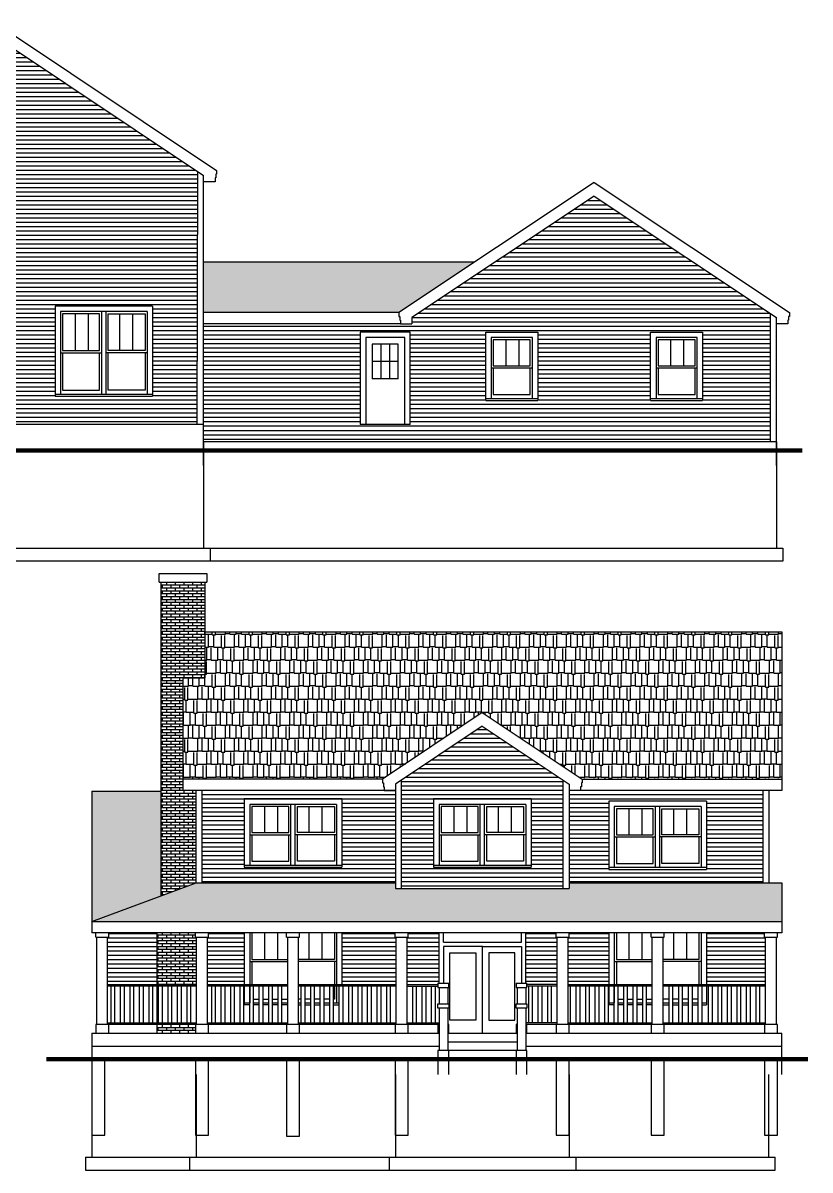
# Model space of a CAD drawing. Header units: inches. Extents: x -98 to 1861, y -110 to 1002.
# Drawn here: x 1135 to 1861, y -110 to 948 of the extents above; entities that cross this region are included whole.
import ezdxf

# ---------------------------------------------------------------- set-up
doc = ezdxf.new("R2010")
doc.units = ezdxf.units.IN
doc.header["$MEASUREMENT"] = 0
for name, color, linetype in [('bricks', 5, 'Continuous'), ('doors', 3, 'Continuous'), ('foundation', 1, 'Continuous'), ('g-delt-medm', 3, 'Continuous'), ('grade', 6, 'Continuous'), ('shingles', 5, 'Continuous'), ('siding', 5, 'Continuous'), ('windows', 2, 'Continuous')]:
    doc.layers.add(name, color=color, linetype=linetype)
pattern_1 = [(0, (0, 0), (0, 4), [])]

# ---------------------------------------------------------------- blocks, each defined once
blk = doc.blocks.new('window-1')
for p, q in [((-5, 0), (-5, 63)), ((-5, 63), (43, 63)), ((38, 58), (0, 58)), ((0, 58), (0, 2)), ((2, 56), (2, 32)), ((36, 56), (2, 56)), ((13.5, 56), (13.5, 32)), ((25.5, 56), (25.5, 32)), ((36, 32), (36, 56)), ((38, 2), (38, 58)), ((43, 63), (43, 0)), ((2, 32), (36, 32)), ((0, 30), (38, 30)), ((2, 30), (2, 5.5)), ((36, 5.5), (36, 30)), ((-5, 2), (43, 2)), ((-5, 0), (43, 0)), ((2, 5.5), (36, 5.5))]:
    blk.add_line(p, q)
blk = doc.blocks.new('window-2')
for p, q in [((85, 63), (-5, 63)), ((-5, 63), (-5, 0)), ((80, 58), (0, 58)), ((0, 58), (0, 2)), ((2, 56), (2, 32)), ((36, 56), (2, 56)), ((13.5, 56), (13.5, 32)), ((25.5, 56), (25.5, 32)), ((36, 32), (36, 56)), ((38, 2), (38, 58)), ((42, 2), (42, 58)), ((44, 32), (44, 56)), ((44, 56), (78, 56)), ((54.5, 56), (54.5, 32)), ((66.5, 56), (66.5, 32)), ((78, 56), (78, 32)), ((80, 58), (80, 2)), ((85, 63), (85, 0)), ((2, 32), (36, 32)), ((78, 32), (44, 32)), ((0, 30), (38, 30)), ((2, 30), (2, 5.5)), ((36, 5.5), (36, 30)), ((80, 30), (42, 30)), ((44, 5.5), (44, 30)), ((78, 30), (78, 5.5)), ((-5, 2), (85, 2)), ((-5, 0), (85, 0)), ((2, 5.5), (36, 5.5)), ((78, 5.5), (44, 5.5))]:
    blk.add_line(p, q)
blk = doc.blocks.new('window-3')
for p, q in [((-5, 83), (-5, 0)), ((85, 83), (-5, 83)), ((80, 78), (0, 78)), ((0, 78), (0, 2)), ((2, 76), (2, 42)), ((36, 76), (2, 76)), ((13.5, 76), (13.5, 42)), ((25.5, 76), (25.5, 42)), ((36, 42), (36, 76)), ((38, 2), (38, 78)), ((42, 2), (42, 78)), ((44, 42), (44, 76)), ((44, 76), (78, 76)), ((54.5, 76), (54.5, 42)), ((66.5, 76), (66.5, 42)), ((78, 76), (78, 42)), ((80, 78), (80, 2)), ((85, 83), (85, 0)), ((0, 40), (38, 40)), ((2, 42), (36, 42)), ((2, 40), (2, 5.5)), ((36, 5.5), (36, 40)), ((80, 40), (42, 40)), ((78, 42), (44, 42)), ((44, 5.5), (44, 40)), ((78, 40), (78, 5.5)), ((-5, 2), (85, 2)), ((-5, 0), (85, 0)), ((2, 5.5), (36, 5.5)), ((78, 5.5), (44, 5.5))]:
    blk.add_line(p, q)

msp = doc.modelspace()

# ---------------------------------------------------------------- hatches: boundary and pattern name
at = {"layer": 'bricks'}
h = msp.add_hatch(dxfattribs=at)
h.set_pattern_fill('AR-BRSTD', color=256)
h.paths.add_polyline_path([(1295.5, 104.6), (1294.5, 104.6), (1294.5, 108.6), (1259, 108.6), (1259, 61), (1295.5, 61)])
h.paths.add_polyline_path([(1283, 343.6), (1303, 343.6), (1303, 432), (1263, 432), (1263, 142.9), (1295, 154.8), (1295, 239.7), (1283, 239.7)])
h = msp.add_hatch(dxfattribs=at)
h.set_pattern_fill('AR-BRSTD', color=256)
h.paths.add_polyline_path([(1294.5, 24), (1259, 24), (1259, 16), (1294.5, 16)])
at = {"layer": 'shingles'}
h = msp.add_hatch(dxfattribs=at)
h.set_pattern_fill('AR-RSHKE', color=256)
h.paths.add_polyline_path([(540, 947.7), (-12, 947.7), (-12, 811.7), (540, 811.7)])
h.paths.add_polyline_path([(636, 800.6), (276, 800.6), (276, 680.6), (636, 680.6)])
h.paths.add_polyline_path([(998.3, 873.3), (890, 873.3), (890, 811.7), (906, 811.7)])
h.paths.add_polyline_path([(1551.7, 727.1), (1302, 727.1), (1302, 680.6), (1482, 680.6)])
h.paths.add_polyline_path([(752, 154.8), (732, 154.8), (528, 154.8), (528, 165.6), (278.3, 165.6), (348, 119.1), (1019, 119.1), (912, 154.8), (784, 154.8), (784, 142.9), (752, 142.9)])
h.paths.add_polyline_path([(940, 311.8), (831.7, 311.8), (924, 250.2), (940, 250.2)])
h = msp.add_hatch(dxfattribs=at)
h.set_pattern_fill('AR-RSHKE', color=256)
h.paths.add_polyline_path([(1835, 386.2), (1303, 386.2), (1303, 343.6), (1283, 343.6), (1283, 250.2), (1467, 250.2), (1558.7, 311.8), (1651, 250.2), (1835, 250.2)])
h = msp.add_hatch(dxfattribs=at)
h.set_pattern_fill('AR-RSHKE', color=256)
h.paths.add_polyline_path([(1263, 239.1), (1199, 239.1), (1199, 119.1), (1263, 142.9)])
h.paths.add_polyline_path([(1835, 154.8), (1639, 154.8), (1639, 149.5), (1479, 149.5), (1479, 154.8), (1295, 154.8), (1199, 119.1), (1835, 119.1)])
at = {"layer": 'siding'}
h = msp.add_hatch(dxfattribs=at)
h.set_pattern_fill('_USER', color=256, scale=4, pattern_type=0)
h.set_pattern_definition(pattern_1)
h.paths.add_polyline_path([(288, 670.1), (276, 670.1), (276, 801.2), (5.5, 801.2), (5.5, 577.5), (288, 577.5)])
h.paths.add_polyline_path([(141, 603.5), (51, 603.5), (51, 686.5), (141, 686.5)], flags=16)
h.paths.add_polyline_path([(56, 605.5), (56, 681.5), (136, 681.5), (136, 605.5)], flags=0)
h.paths.add_polyline_path([(134, 609), (100, 609), (100, 643.5), (134, 643.5)], flags=0)
h.paths.add_polyline_path([(220, 623.5), (220, 686.5), (268, 686.5), (268, 623.5)], flags=16)
h.paths.add_polyline_path([(225, 625.5), (225, 681.5), (263, 681.5), (263, 625.5)], flags=0)
h.paths.add_polyline_path([(227, 629), (227, 653.5), (261, 653.5), (261, 629)], flags=0)
h.paths.add_polyline_path([(134, 645.5), (100, 645.5), (100, 679.5), (134, 679.5)], flags=0)
h.paths.add_polyline_path([(227, 655.5), (227, 679.5), (261, 679.5), (261, 655.5)], flags=0)
h.paths.add_polyline_path([(92, 643.5), (92, 609), (58, 609), (58, 643.5)], flags=0)
h.paths.add_polyline_path([(92, 645.5), (58, 645.5), (58, 679.5), (92, 679.5)], flags=0)
h.paths.add_polyline_path([(148, 730.5), (148, 793.5), (196, 793.5), (196, 730.5)], flags=16)
h.paths.add_polyline_path([(153, 732.5), (153, 788.5), (191, 788.5), (191, 732.5)], flags=0)
h.paths.add_polyline_path([(155, 736), (155, 760.5), (189, 760.5), (189, 736)], flags=0)
h.paths.add_polyline_path([(220, 730.5), (220, 793.5), (268, 793.5), (268, 730.5)], flags=16)
h.paths.add_polyline_path([(225, 732.5), (225, 788.5), (263, 788.5), (263, 732.5)], flags=0)
h.paths.add_polyline_path([(227, 736), (227, 760.5), (261, 760.5), (261, 736)], flags=0)
h.paths.add_polyline_path([(155, 762.5), (155, 786.5), (189, 786.5), (189, 762.5)], flags=0)
h.paths.add_polyline_path([(227, 762.5), (227, 786.5), (261, 786.5), (261, 762.5)], flags=0)
h.paths.add_polyline_path([(565, 646.5), (611, 646.5), (611, 561.5), (618.5, 561.5), (618.5, 670.1), (293.5, 670.1), (293.5, 561.5), (565, 561.5)])
h.paths.add_polyline_path([(1296.5, 810.8), (1110, 935.1), (923.5, 810.8), (923.5, 670.1), (924, 670.1), (924, 666.1), (923, 666.1), (923, 585.5), (924, 585.5), (924, 577.5), (1296, 577.5)])
h.paths.add_polyline_path([(1055, 728.5), (965, 728.5), (965, 791.5), (1055, 791.5)], flags=16)
h.paths.add_polyline_path([(970, 730.5), (970, 786.5), (1050, 786.5), (1050, 730.5)], flags=0)
h.paths.add_polyline_path([(1055, 686.5), (1055, 603.5), (965, 603.5), (965, 686.5)], flags=16)
h.paths.add_polyline_path([(1048, 734), (1014, 734), (1014, 758.5), (1048, 758.5)], flags=0)
h.paths.add_polyline_path([(1050, 681.5), (1050, 605.5), (970, 605.5), (970, 681.5)], flags=0)
h.paths.add_polyline_path([(1048, 679.5), (1048, 645.5), (1014, 645.5), (1014, 679.5)], flags=0)
h.paths.add_polyline_path([(1048, 760.5), (1014, 760.5), (1014, 784.5), (1048, 784.5)], flags=0)
h.paths.add_polyline_path([(1165, 686.5), (1255, 686.5), (1255, 603.5), (1165, 603.5)], flags=16)
h.paths.add_polyline_path([(1048, 643.5), (1048, 609), (1014, 609), (1014, 643.5)], flags=0)
h.paths.add_polyline_path([(1170, 681.5), (1250, 681.5), (1250, 605.5), (1170, 605.5)], flags=0)
h.paths.add_polyline_path([(1172, 679.5), (1206, 679.5), (1206, 645.5), (1172, 645.5)], flags=0)
h.paths.add_polyline_path([(1006, 758.5), (1006, 734), (972, 734), (972, 758.5)], flags=0)
h.paths.add_polyline_path([(1006, 643.5), (1006, 609), (972, 609), (972, 643.5)], flags=0)
h.paths.add_polyline_path([(1006, 679.5), (1006, 645.5), (972, 645.5), (972, 679.5)], flags=0)
h.paths.add_polyline_path([(1006, 760.5), (972, 760.5), (972, 784.5), (1006, 784.5)], flags=0)
h.paths.add_polyline_path([(1206, 643.5), (1206, 609), (1172, 609), (1172, 643.5)], flags=0)
h.paths.add_polyline_path([(1248, 643.5), (1248, 609), (1214, 609), (1214, 643.5)], flags=0)
h.paths.add_polyline_path([(1214, 679.5), (1248, 679.5), (1248, 645.5), (1214, 645.5)], flags=0)
h.paths.add_polyline_path([(1824.5, 679.7), (1662, 788), (1494, 676), (1494, 670.1), (1483.5, 670.1), (1302, 670.1), (1302, 577.5), (1302, 561.5), (1824.5, 561.5)])
h.paths.add_polyline_path([(1446.4, 662.5), (1492.4, 662.5), (1492.4, 577.5), (1446.4, 577.5)], flags=16)
h.paths.add_polyline_path([(1457.4, 651.5), (1481.4, 651.5), (1481.4, 619.5), (1457.4, 619.5)], flags=0)
h.paths.add_polyline_path([(1562, 662.5), (1610, 662.5), (1610, 599.5), (1562, 599.5)], flags=16)
h.paths.add_polyline_path([(1567, 601.5), (1567, 657.5), (1605, 657.5), (1605, 601.5)], flags=0)
h.paths.add_polyline_path([(1603, 629.5), (1603, 605), (1569, 605), (1569, 629.5)], flags=0)
h.paths.add_polyline_path([(1569, 631.5), (1569, 655.5), (1603, 655.5), (1603, 631.5)], flags=0)
h.paths.add_polyline_path([(1714, 662.5), (1762, 662.5), (1762, 599.5), (1714, 599.5)], flags=16)
h.paths.add_polyline_path([(1719, 601.5), (1719, 657.5), (1757, 657.5), (1757, 601.5)], flags=0)
h.paths.add_polyline_path([(1755, 629.5), (1755, 605), (1721, 605), (1721, 629.5)], flags=0)
h.paths.add_polyline_path([(1721, 631.5), (1721, 655.5), (1755, 655.5), (1755, 631.5)], flags=0)
h.paths.add_polyline_path([(918, 705.2), (812.7, 670.1), (918, 670.1)])
h.paths.add_polyline_path([(1479, 239.7), (1468.5, 239.7), (1300.5, 239.7), (1300.5, 154.8), (1479, 154.8)])
h.paths.add_polyline_path([(1429.5, 169), (1339.5, 169), (1339.5, 232), (1429.5, 232)], flags=16)
h.paths.add_polyline_path([(1344.5, 171), (1344.5, 227), (1424.5, 227), (1424.5, 171)], flags=0)
h.paths.add_polyline_path([(1422.5, 174.5), (1388.5, 174.5), (1388.5, 199), (1422.5, 199)], flags=0)
h.paths.add_polyline_path([(1422.5, 201), (1388.5, 201), (1388.5, 225), (1422.5, 225)], flags=0)
h.paths.add_polyline_path([(1380.5, 199), (1380.5, 174.5), (1346.5, 174.5), (1346.5, 199)], flags=0)
h.paths.add_polyline_path([(1380.5, 201), (1346.5, 201), (1346.5, 225), (1380.5, 225)], flags=0)
h.paths.add_polyline_path([(1633.5, 249.3), (1558.7, 299.2), (1484.5, 249.3), (1484.5, 149.5), (1633.5, 149.5)])
h.paths.add_polyline_path([(1514, 169), (1514, 232), (1604, 232), (1604, 169)], flags=16)
h.paths.add_polyline_path([(1519, 171), (1519, 227), (1599, 227), (1599, 171)], flags=0)
h.paths.add_polyline_path([(1521, 174.5), (1521, 199), (1555, 199), (1555, 174.5)], flags=0)
h.paths.add_polyline_path([(1521, 201), (1521, 225), (1555, 225), (1555, 201)], flags=0)
h.paths.add_polyline_path([(1597, 199), (1597, 174.5), (1563, 174.5), (1563, 199)], flags=0)
h.paths.add_polyline_path([(1563, 201), (1563, 225), (1597, 225), (1597, 201)], flags=0)
h.paths.add_polyline_path([(1817.5, 239.7), (1639, 239.7), (1639, 154.8), (1817.5, 154.8)])
h.paths.add_polyline_path([(1675.5, 230), (1765.5, 230), (1765.5, 167), (1675.5, 167)], flags=16)
h.paths.add_polyline_path([(1680.5, 225), (1760.5, 225), (1760.5, 169), (1680.5, 169)], flags=0)
h.paths.add_polyline_path([(1716.5, 197), (1716.5, 172.5), (1682.5, 172.5), (1682.5, 197)], flags=0)
h.paths.add_polyline_path([(1682.5, 199), (1682.5, 223), (1716.5, 223), (1716.5, 199)], flags=0)
h.paths.add_polyline_path([(1758.5, 197), (1758.5, 172.5), (1724.5, 172.5), (1724.5, 197)], flags=0)
h.paths.add_polyline_path([(1724.5, 199), (1724.5, 223), (1758.5, 223), (1758.5, 199)], flags=0)
h.paths.add_polyline_path([(1339.5, 108.6), (1306.5, 108.6), (1306.5, 104.6), (1305.5, 104.6), (1305.5, 61), (1339.5, 61)])
h.paths.add_polyline_path([(1479.5, 104.6), (1478.5, 104.6), (1478.5, 108.6), (1429.5, 108.6), (1429.5, 61), (1479.5, 61)])
h.paths.add_polyline_path([(1675.5, 108.6), (1639, 108.6), (1639, 104.6), (1638, 104.6), (1638, 61), (1675.5, 61)])
h.paths.add_polyline_path([(1628, 104.6), (1627, 104.6), (1627, 108.6), (1599, 108.6), (1599, 62), (1600, 62), (1600, 61), (1628, 61)])
h.paths.add_polyline_path([(1519, 108.6), (1490.5, 108.6), (1490.5, 104.6), (1489.5, 104.6), (1489.5, 61), (1518, 61), (1518, 62), (1519, 62)])
h.paths.add_polyline_path([(1820, 104.6), (1819, 104.6), (1819, 108.6), (1765.5, 108.6), (1765.5, 61), (1820, 61)])
h.paths.add_polyline_path([(784, 331), (784, 154.8), (804, 154.8), (906.5, 154.8), (906.5, 249.3)])
h.paths.add_polyline_path([(840, 232), (888, 232), (888, 169), (840, 169)], flags=16)
h.paths.add_polyline_path([(845, 227), (883, 227), (883, 171), (845, 171)], flags=0)
h.paths.add_polyline_path([(847, 225), (881, 225), (881, 201), (847, 201)], flags=0)
h.paths.add_polyline_path([(881, 199), (881, 174.5), (847, 174.5), (847, 199)], flags=0)
h.paths.add_polyline_path([(752, 352.3), (720, 373.6), (533.5, 249.3), (533.5, 154.8), (752, 154.8)])
h.paths.add_polyline_path([(669, 232), (669, 169), (579, 169), (579, 232)], flags=16)
h.paths.add_polyline_path([(664, 227), (664, 171), (584, 171), (584, 227)], flags=0)
h.paths.add_polyline_path([(662, 225), (662, 201), (628, 201), (628, 225)], flags=0)
h.paths.add_polyline_path([(662, 199), (662, 174.5), (628, 174.5), (628, 199)], flags=0)
h.paths.add_polyline_path([(620, 199), (620, 174.5), (586, 174.5), (586, 199)], flags=0)
h.paths.add_polyline_path([(620, 225), (620, 201), (586, 201), (586, 225)], flags=0)
h.paths.add_polyline_path([(922.5, 239.7), (912, 239.7), (912, 154.8), (922.5, 151.3)])
h.paths.add_polyline_path([(168, 226.5), (5.5, 118.2), (5.5, 0), (39, 0), (39, 101), (145, 101), (145, 0), (191, 0), (191, 101), (297, 101), (297, 0), (330.5, 0), (330.5, 118.2)])
h.paths.add_polyline_path([(427, 104.6), (426, 104.6), (426, 108.6), (346.5, 108.6), (336, 108.6), (336, 61), (427, 61)])
h.paths.add_polyline_path([(455.5, 101), (501.5, 101), (501.5, 62), (506.5, 62), (506.5, 61), (523, 61), (523, 104.6), (522, 104.6), (522, 108.6), (438, 108.6), (438, 104.6), (437, 104.6), (437, 61), (450.5, 61), (450.5, 62), (455.5, 62)])
h.paths.add_polyline_path([(579, 108.6), (534, 108.6), (534, 104.6), (533, 104.6), (533, 61), (579, 61)])
h.paths.add_polyline_path([(715, 104.6), (714, 104.6), (714, 108.6), (669, 108.6), (669, 61), (715, 61)])
h.paths.add_polyline_path([(840, 108.6), (822, 108.6), (822, 104.6), (821, 104.6), (821, 61), (840, 61)])
h.paths.add_polyline_path([(907, 104.6), (906, 104.6), (906, 108.6), (888, 108.6), (888, 61), (907, 61)])
h.paths.add_polyline_path([(922.5, 108.6), (918, 108.6), (918, 104.6), (917, 104.6), (917, 61), (922.5, 61)])
h = msp.add_hatch(dxfattribs=at)
h.set_pattern_fill('_USER', color=256, scale=4, pattern_type=0)
h.set_pattern_definition(pattern_1)
h.paths.add_polyline_path([(1259, 108.6), (1214.5, 108.6), (1214.5, 104.6), (1213.5, 104.6), (1213.5, 61), (1259, 61)])

# ---------------------------------------------------------------- linework, layer by layer
at = {"layer": 'doors'}
for p, q in [((1492.4, 662.5), (1446.4, 662.5)), ((1446.4, 662.5), (1446.4, 577.5)), ((1487.4, 657.5), (1451.4, 657.5)), ((1451.4, 657.5), (1451.4, 577.5)), ((1487.4, 577.5), (1487.4, 657.5)), ((1492.4, 577.5), (1492.4, 662.5)), ((1481.4, 651.5), (1457.4, 651.5)), ((1457.4, 651.5), (1457.4, 619.5)), ((1465.4, 651.5), (1465.4, 619.5)), ((1473.4, 651.5), (1473.4, 619.5)), ((1481.4, 619.5), (1481.4, 651.5)), ((1481.4, 635.5), (1457.4, 635.5)), ((1481.4, 619.5), (1457.4, 619.5)), ((1492.4, 577.5), (1446.4, 577.5)), ((1519, 62), (1519, 108.6)), ((1523, 100), (1523, 108.6)), ((1595, 100), (1595, 108.6)), ((1599, 62), (1599, 108.6)), ((1523, 100), (1595, 100)), ((1559, 96), (1523, 96)), ((1523, 96), (1523, 62)), ((1559, 16), (1559, 96)), ((1559, 96), (1595, 96)), ((1595, 96), (1595, 62)), ((1529, 28), (1529, 90)), ((1529, 90), (1553, 90)), ((1553, 90), (1553, 28)), ((1565, 90), (1565, 28)), ((1589, 90), (1565, 90)), ((1589, 28), (1589, 90)), ((1553, 28), (1529, 28)), ((1565, 28), (1589, 28))]:
    msp.add_line(p, q, dxfattribs=at)
at = {"layer": 'foundation'}
for p, q in [((1302, 561.5), (1302, 463.2)), ((1830, 561.5), (1830, 463.2)), ((896, 463.2), (1836, 463.2)), ((1308, 463.2), (1308, 451.2)), ((1836, 463.2), (1836, 451.2)), ((1836, 451.2), (896, 451.2)), ((1199, 16), (1199, -98.3)), ((1199, -8), (1199, -78)), ((1211, -78), (1211, -8)), ((1294.5, -8), (1294.5, -78)), ((1306.5, -78), (1306.5, -8)), ((1378.5, -9), (1378.5, -79)), ((1390.5, -79), (1390.5, -9)), ((1478.5, -8), (1478.5, -78)), ((1490.5, -78), (1490.5, -8)), ((1627, -8), (1627, -78)), ((1639, -78), (1639, -8)), ((1714.5, -8), (1714.5, -78)), ((1726.5, -78), (1726.5, -8)), ((1819, -8), (1819, -78)), ((1831, -78), (1831, -8)), ((1295, -22), (1295, -98.3)), ((1479, -22), (1479, -98.3)), ((1639, -22), (1639, -98.3)), ((1823, -98.3), (1823, -22)), ((1199, -78), (1211, -78)), ((1294.5, -78), (1306.5, -78)), ((1378.5, -79), (1390.5, -79)), ((1478.5, -78), (1490.5, -78)), ((1627, -78), (1639, -78)), ((1714.5, -78), (1726.5, -78)), ((1819, -78), (1831, -78)), ((1193, -98.3), (1829, -98.3)), ((1193, -98.3), (1193, -110.3)), ((1289, -98.3), (1289, -110.3)), ((1473, -98.3), (1473, -110.3)), ((1645, -98.3), (1645, -110.3)), ((1829, -110.3), (1829, -98.3)), ((1193, -110.3), (1829, -110.3))]:
    msp.add_line(p, q, dxfattribs=at)
at = {"layer": 'g-delt-medm'}
for p, q in [((1110, 947.7), (1314, 811.7)), ((1110, 935.1), (1302, 807.1)), ((1296, 577.5), (1296.5, 810.8)), ((1302, 577.5), (1302, 807.1)), ((1313.2, 804.8), (1312.5, 804.8)), ((1312.5, 804.8), (1312.5, 801.2)), ((1314, 808.2), (1313.2, 808.2)), ((1313.2, 808.2), (1313.2, 804.8)), ((1314, 811.7), (1314, 808.2)), ((1312.5, 801.2), (1302, 801.2)), ((1662, 800.6), (1482, 680.6)), ((1662, 800.6), (1842, 680.6)), ((1662, 788), (1494, 676)), ((1662, 788), (1830, 676)), ((1551.7, 727.1), (1302, 727.1)), ((1482, 680.6), (1302, 680.6)), ((1482, 680.6), (1482, 677.1)), ((1482, 677.1), (1482.8, 677.1)), ((1482.8, 677.1), (1482.8, 673.6)), ((1824.5, 561.5), (1824.5, 679.7)), ((1842, 677.1), (1841.2, 677.1)), ((1841.2, 677.1), (1841.2, 673.6)), ((1842, 680.6), (1842, 677.1)), ((1483.5, 670.1), (1302, 670.1)), ((1482.8, 673.6), (1483.5, 673.6)), ((1483.5, 673.6), (1483.5, 670.1)), ((1483.5, 670.1), (1494, 670.1)), ((1494, 676), (1494, 670.1)), ((1830, 539.5), (1830, 676)), ((1840.5, 670.1), (1830, 670.1)), ((1841.2, 673.6), (1840.5, 673.6)), ((1840.5, 673.6), (1840.5, 670.1)), ((1302, 577.5), (918, 577.5)), ((1212, 577.5), (1200, 577.5)), ((1302, 539.5), (1302, 577.5)), ((1830, 561.5), (1302, 561.5)), ((1261, 432), (1261, 440)), ((1261, 440), (1305, 440)), ((1305, 440), (1305, 432)), ((1261, 432), (1305, 432)), ((1263, 142.9), (1263, 432)), ((1303, 432), (1303, 343.6)), ((1303, 386.2), (1835, 386.2)), ((1835, 386.2), (1835, 239.7)), ((1283, 239.7), (1283, 343.6)), ((1283, 343.6), (1303, 343.6)), ((1558.7, 311.8), (1467, 250.2)), ((1558.7, 311.8), (1651, 250.2)), ((1558.7, 299.2), (1479, 245.6)), ((1558.7, 299.2), (1639, 245.6)), ((1467, 250.2), (1283, 250.2)), ((1467, 250.2), (1467, 246.8)), ((1467, 246.8), (1467.8, 246.8)), ((1467.8, 246.8), (1467.8, 243.2)), ((1479, 245.6), (1479, 149.5)), ((1484.5, 149.5), (1484.5, 249.3)), ((1633.5, 149.5), (1633.5, 249.3)), ((1639, 245.6), (1639, 149.5)), ((1651, 246.8), (1650.2, 246.8)), ((1650.2, 246.8), (1650.2, 243.2)), ((1651, 250.2), (1651, 246.8)), ((1651, 250.2), (1835, 250.2)), ((1199, 239.1), (1199, 108.6)), ((1199, 239.1), (1263, 239.1)), ((1479, 239.7), (1283, 239.7)), ((1295, 154.8), (1295, 239.7)), ((1300.5, 154.8), (1300.5, 239.7)), ((1467.8, 243.2), (1468.5, 243.2)), ((1468.5, 243.2), (1468.5, 239.7)), ((1468.5, 239.7), (1479, 239.7)), ((1835, 239.7), (1639, 239.7)), ((1650.2, 243.2), (1649.5, 243.2)), ((1649.5, 243.2), (1649.5, 239.7)), ((1817.5, 239.7), (1817.5, 154.8)), ((1823, 239.7), (1823, 154.8)), ((1199, 119.1), (1295, 154.8)), ((1295, 154.8), (1479, 154.8)), ((1479, 149.5), (1639, 149.5)), ((1639, 154.8), (1835, 154.8)), ((1835, 154.8), (1835, 108.6)), ((1199, 119.1), (1835, 119.1)), ((1835, 108.6), (1199, 108.6)), ((1202.5, 104.6), (1202.5, 108.6)), ((1214.5, 104.6), (1214.5, 108.6)), ((1259, 108.6), (1259, 61)), ((1294.5, 104.6), (1294.5, 108.6)), ((1306.5, 104.6), (1306.5, 108.6)), ((1378.5, 104.6), (1378.5, 108.6)), ((1390.5, 104.6), (1390.5, 108.6)), ((1478.5, 104.6), (1478.5, 108.6)), ((1490.5, 104.6), (1490.5, 108.6)), ((1627, 104.6), (1627, 108.6)), ((1639, 104.6), (1639, 108.6)), ((1714.5, 104.6), (1714.5, 108.6)), ((1726.5, 104.6), (1726.5, 108.6)), ((1819, 104.6), (1819, 108.6)), ((1831, 104.6), (1831, 108.6)), ((1202.5, 104.6), (1214.5, 104.6)), ((1203.5, 24), (1203.5, 104.6)), ((1213.5, 24), (1213.5, 104.6)), ((1294.5, 104.6), (1306.5, 104.6)), ((1295.5, 24), (1295.5, 104.6)), ((1305.5, 24), (1305.5, 104.6)), ((1378.5, 104.6), (1390.5, 104.6)), ((1379.5, 24), (1379.5, 104.6)), ((1389.5, 24), (1389.5, 104.6)), ((1478.5, 104.6), (1490.5, 104.6)), ((1479.5, 24), (1479.5, 104.6)), ((1489.5, 24), (1489.5, 104.6)), ((1627, 104.6), (1639, 104.6)), ((1628, 24), (1628, 104.6)), ((1638, 24), (1638, 104.6)), ((1714.5, 104.6), (1726.5, 104.6)), ((1715.5, 24), (1715.5, 104.6)), ((1725.5, 24), (1725.5, 104.6)), ((1819, 104.6), (1831, 104.6)), ((1820, 24), (1820, 104.6)), ((1830, 24), (1830, 104.6)), ((1213.5, 61), (1295.5, 61)), ((1295.5, 59.5), (1213.5, 59.5)), ((1216.8, 25.5), (1216.8, 59.5)), ((1220.2, 25.5), (1220.2, 59.5)), ((1225.5, 25.5), (1225.5, 59.5)), ((1225.5, 25.5), (1225.5, 59.5)), ((1229, 25.5), (1229, 59.5)), ((1229, 25.5), (1229, 59.5)), ((1234.2, 25.5), (1234.2, 59.5)), ((1237.8, 25.5), (1237.8, 59.5)), ((1243, 25.5), (1243, 59.5)), ((1246.5, 25.5), (1246.5, 59.5)), ((1251.8, 25.5), (1251.8, 59.5)), ((1255.2, 25.5), (1255.2, 59.5)), ((1259, 59.5), (1259, 25.5)), ((1260.5, 25.5), (1260.5, 59.5)), ((1264, 25.5), (1264, 59.5)), ((1269.2, 25.5), (1269.2, 59.5)), ((1272.8, 25.5), (1272.8, 59.5)), ((1278, 25.5), (1278, 59.5)), ((1281.5, 25.5), (1281.5, 59.5)), ((1286.8, 25.5), (1286.8, 59.5)), ((1290.2, 25.5), (1290.2, 59.5)), ((1295.5, 25.5), (1295.5, 59.5)), ((1305.5, 61), (1379.5, 61)), ((1379.5, 59.5), (1305.5, 59.5)), ((1309.5, 25.5), (1309.5, 59.5)), ((1313, 25.5), (1313, 59.5)), ((1318.2, 25.5), (1318.2, 59.5)), ((1321.8, 25.5), (1321.8, 59.5)), ((1327, 25.5), (1327, 59.5)), ((1330.5, 25.5), (1330.5, 59.5)), ((1335.8, 25.5), (1335.8, 59.5)), ((1339.2, 25.5), (1339.2, 59.5)), ((1344.5, 25.5), (1344.5, 59.5)), ((1348, 25.5), (1348, 59.5)), ((1353.2, 25.5), (1353.2, 59.5)), ((1356.8, 25.5), (1356.8, 59.5)), ((1362, 25.5), (1362, 59.5)), ((1365.5, 25.5), (1365.5, 59.5)), ((1370.8, 25.5), (1370.8, 59.5)), ((1374.2, 25.5), (1374.2, 59.5)), ((1379.5, 25.5), (1379.5, 59.5)), ((1389.5, 61), (1479.5, 61)), ((1479.5, 59.5), (1389.5, 59.5)), ((1392, 25.5), (1392, 59.5)), ((1395.5, 25.5), (1395.5, 59.5)), ((1400.8, 25.5), (1400.8, 59.5)), ((1400.8, 25.5), (1400.8, 59.5)), ((1404.2, 25.5), (1404.2, 59.5)), ((1404.2, 25.5), (1404.2, 59.5)), ((1409.5, 25.5), (1409.5, 59.5)), ((1409.5, 25.5), (1409.5, 59.5)), ((1413, 25.5), (1413, 59.5)), ((1413, 25.5), (1413, 59.5)), ((1418.2, 25.5), (1418.2, 59.5)), ((1421.8, 25.5), (1421.8, 59.5)), ((1427, 25.5), (1427, 59.5)), ((1430.5, 25.5), (1430.5, 59.5)), ((1435.8, 25.5), (1435.8, 59.5)), ((1439.2, 25.5), (1439.2, 59.5)), ((1444.5, 25.5), (1444.5, 59.5)), ((1448, 25.5), (1448, 59.5)), ((1453.2, 25.5), (1453.2, 59.5)), ((1456.8, 25.5), (1456.8, 59.5)), ((1462, 25.5), (1462, 59.5)), ((1465.5, 25.5), (1465.5, 59.5)), ((1470.8, 25.5), (1470.8, 59.5)), ((1474.2, 25.5), (1474.2, 59.5)), ((1479.5, 25.5), (1479.5, 59.5)), ((1489.5, 61), (1518, 61)), ((1489.5, 25.5), (1489.5, 59.5)), ((1489.5, 59.5), (1518, 59.5)), ((1494.8, 25.5), (1494.8, 59.5)), ((1498.2, 25.5), (1498.2, 59.5)), ((1503.5, 25.5), (1503.5, 59.5)), ((1507, 25.5), (1507, 59.5)), ((1512.2, 25.5), (1512.2, 59.5)), ((1515.8, 25.5), (1515.8, 59.5)), ((1518, 62), (1528, 62)), ((1518, 62), (1518, 58)), ((1518, 58), (1528, 58)), ((1519, 58), (1519, 43)), ((1527, 58), (1527, 43)), ((1528, 58), (1528, 62)), ((1590, 62), (1600, 62)), ((1590, 62), (1590, 58)), ((1590, 58), (1600, 58)), ((1591, 58), (1591, 43)), ((1599, 58), (1599, 43)), ((1600, 58), (1600, 62)), ((1628, 61), (1600, 61)), ((1628, 59.5), (1600, 59.5)), ((1601.8, 25.5), (1601.8, 59.5)), ((1605.2, 25.5), (1605.2, 59.5)), ((1610.5, 25.5), (1610.5, 59.5)), ((1610.5, 25.5), (1610.5, 59.5)), ((1614, 25.5), (1614, 59.5)), ((1619.2, 25.5), (1619.2, 59.5)), ((1619.2, 25.5), (1619.2, 59.5)), ((1622.8, 25.5), (1622.8, 59.5)), ((1628, 25.5), (1628, 59.5)), ((1638, 61), (1715.5, 61)), ((1715.5, 59.5), (1638, 59.5)), ((1640.2, 25.5), (1640.2, 59.5)), ((1645.5, 25.5), (1645.5, 59.5)), ((1645.5, 25.5), (1645.5, 59.5)), ((1649, 25.5), (1649, 59.5)), ((1649, 25.5), (1649, 59.5)), ((1654.2, 25.5), (1654.2, 59.5)), ((1657.8, 25.5), (1657.8, 59.5)), ((1663, 25.5), (1663, 59.5)), ((1666.5, 25.5), (1666.5, 59.5)), ((1671.8, 25.5), (1671.8, 59.5)), ((1675.2, 25.5), (1675.2, 59.5)), ((1680.5, 25.5), (1680.5, 59.5)), ((1684, 25.5), (1684, 59.5)), ((1689.2, 25.5), (1689.2, 59.5)), ((1692.8, 25.5), (1692.8, 59.5)), ((1698, 25.5), (1698, 59.5)), ((1701.5, 25.5), (1701.5, 59.5)), ((1706.8, 25.5), (1706.8, 59.5)), ((1710.2, 25.5), (1710.2, 59.5)), ((1715.5, 25.5), (1715.5, 59.5)), ((1725.5, 61), (1820, 61)), ((1820, 59.5), (1725.5, 59.5)), ((1731, 25.5), (1731, 59.5)), ((1731, 25.5), (1731, 59.5)), ((1734.5, 25.5), (1734.5, 59.5)), ((1734.5, 25.5), (1734.5, 59.5)), ((1740, 25.5), (1740, 59.5)), ((1740, 25.5), (1740, 59.5)), ((1743.5, 25.5), (1743.5, 59.5)), ((1743.5, 25.5), (1743.5, 59.5)), ((1749, 25.5), (1749, 59.5)), ((1749, 25.5), (1749, 59.5)), ((1752.5, 25.5), (1752.5, 59.5)), ((1752.5, 25.5), (1752.5, 59.5)), ((1758, 25.5), (1758, 59.5)), ((1761.5, 25.5), (1761.5, 59.5)), ((1767.5, 25.5), (1767.5, 59.5)), ((1771, 25.5), (1771, 59.5)), ((1776.2, 25.5), (1776.2, 59.5)), ((1779.8, 25.5), (1779.8, 59.5)), ((1785, 25.5), (1785, 59.5)), ((1788.5, 25.5), (1788.5, 59.5)), ((1793.8, 25.5), (1793.8, 59.5)), ((1797.2, 25.5), (1797.2, 59.5)), ((1802.5, 25.5), (1802.5, 59.5)), ((1806, 25.5), (1806, 59.5)), ((1811.2, 25.5), (1811.2, 59.5)), ((1814.8, 25.5), (1814.8, 59.5)), ((1820, 25.5), (1820, 59.5)), ((1518, 43), (1528, 43)), ((1518, 39), (1518, 43)), ((1528, 43), (1528, 39)), ((1590, 43), (1600, 43)), ((1590, 39), (1590, 43)), ((1600, 43), (1600, 39)), ((1528, 39), (1518, 39)), ((1519, 39), (1519, 0)), ((1527, 39), (1527, 0)), ((1600, 39), (1590, 39)), ((1591, 39), (1591, 0)), ((1599, 39), (1599, 0)), ((1518.5, 24), (1202.5, 24)), ((1202.5, 24), (1202.5, 16)), ((1213.5, 25.5), (1295.5, 25.5)), ((1214.5, 16), (1214.5, 24)), ((1259, 24), (1259, 16)), ((1306.5, 24), (1294.5, 24)), ((1294.5, 24), (1294.5, 16)), ((1305.5, 25.5), (1379.5, 25.5)), ((1306.5, 16), (1306.5, 24)), ((1390.5, 24), (1378.5, 24)), ((1378.5, 24), (1378.5, 16)), ((1389.5, 25.5), (1479.5, 25.5)), ((1390.5, 16), (1390.5, 24)), ((1490.5, 24), (1478.5, 24)), ((1478.5, 24), (1478.5, 16)), ((1489.5, 25.5), (1519, 25.5)), ((1490.5, 16), (1490.5, 24)), ((1519, 24), (1518, 24)), ((1518, 24), (1518, 16)), ((1528, 24), (1527, 24)), ((1528, 16), (1528, 24)), ((1591, 24), (1590, 24)), ((1590, 24), (1590, 16)), ((1628, 25.5), (1599, 25.5)), ((1600, 24), (1599, 24)), ((1831, 24), (1600, 24)), ((1600, 16), (1600, 24)), ((1639, 24), (1627, 24)), ((1627, 24), (1627, 16)), ((1638, 25.5), (1715.5, 25.5)), ((1639, 16), (1639, 24)), ((1726.5, 24), (1714.5, 24)), ((1714.5, 24), (1714.5, 16)), ((1725.5, 25.5), (1820, 25.5)), ((1726.5, 16), (1726.5, 24)), ((1819, 24), (1819, 16)), ((1831, 16), (1831, 24)), ((1199, 16), (1519, 16)), ((1199, 16), (1199, -22)), ((1527, 16), (1591, 16)), ((1599, 16), (1835, 16)), ((1835, -22), (1835, 16)), ((1199, 4), (1519, 4)), ((1527, 8), (1591, 8)), ((1599, 4), (1835, 4)), ((1590, 0), (1518, 0)), ((1518, 0), (1518, -22)), ((1518, -8), (1528, -8)), ((1528, -22), (1528, 0)), ((1528, -8), (1600, -8)), ((1600, 0), (1590, 0)), ((1590, 0), (1590, -22)), ((1600, -22), (1600, 0))]:
    msp.add_line(p, q, dxfattribs=at)
at = {"layer": 'grade', "const_width": 4}
for points in [[(792, 553.5), (1854, 553.5)], [(1859, -8), (1175, -8), (1156.9, -8)]]:
    msp.add_lwpolyline(points, dxfattribs=at)
at = {"layer": 'windows'}
for p, q in [((1339.5, 108.6), (1339.5, 61)), ((1339.5, 108.6), (1339.5, 61)), ((1344.5, 108.6), (1344.5, 61)), ((1346.5, 108.6), (1346.5, 84)), ((1358, 108.6), (1358, 84)), ((1370, 108.6), (1370, 84)), ((1399, 108.6), (1399, 84)), ((1411, 108.6), (1411, 84)), ((1422.5, 108.6), (1422.5, 84)), ((1424.5, 108.6), (1424.5, 61)), ((1429.5, 108.6), (1429.5, 61)), ((1675.5, 108.6), (1675.5, 61)), ((1675.5, 108.6), (1675.5, 61)), ((1675.5, 108.6), (1675.5, 61)), ((1680.5, 108.6), (1680.5, 61)), ((1682.5, 108.6), (1682.5, 84)), ((1694, 108.6), (1694, 84)), ((1706, 108.6), (1706, 84)), ((1735, 108.6), (1735, 84)), ((1747, 108.6), (1747, 84)), ((1758.5, 108.6), (1758.5, 84)), ((1760.5, 108.6), (1760.5, 61)), ((1765.5, 108.6), (1765.5, 61)), ((1344.5, 82), (1379.5, 82)), ((1346.5, 84), (1379.5, 84)), ((1346.5, 82), (1346.5, 61)), ((1422.5, 84), (1389.5, 84)), ((1424.5, 82), (1389.5, 82)), ((1422.5, 82), (1422.5, 61)), ((1680.5, 82), (1715.5, 82)), ((1682.5, 84), (1715.5, 84)), ((1682.5, 82), (1682.5, 61)), ((1758.5, 84), (1725.5, 84)), ((1760.5, 82), (1725.5, 82)), ((1758.5, 82), (1758.5, 61)), ((1339.5, 59.5), (1339.5, 42)), ((1339.5, 59.5), (1339.5, 42)), ((1344.5, 59.5), (1344.5, 44)), ((1422.5, 59.5), (1422.5, 47.5)), ((1424.5, 59.5), (1424.5, 44)), ((1675.5, 59.5), (1675.5, 42)), ((1675.5, 59.5), (1675.5, 42)), ((1675.5, 59.5), (1675.5, 42)), ((1680.5, 59.5), (1680.5, 44)), ((1765.5, 59.5), (1765.5, 42)), ((1339.5, 44), (1344.5, 44)), ((1348, 47.5), (1353.2, 47.5)), ((1348, 44), (1353.2, 44)), ((1356.8, 47.5), (1362, 47.5)), ((1356.8, 44), (1362, 44)), ((1365.5, 47.5), (1370.8, 47.5)), ((1365.5, 44), (1370.8, 44)), ((1374.2, 47.5), (1379.5, 47.5)), ((1374.2, 44), (1379.5, 44)), ((1392, 47.5), (1389.5, 47.5)), ((1389.5, 44), (1392, 44)), ((1400.8, 47.5), (1395.5, 47.5)), ((1395.5, 44), (1400.8, 44)), ((1409.5, 47.5), (1404.2, 47.5)), ((1404.2, 44), (1409.5, 44)), ((1418.2, 47.5), (1413, 47.5)), ((1413, 44), (1418.2, 44)), ((1422.5, 47.5), (1421.8, 47.5)), ((1421.8, 44), (1427, 44)), ((1675.5, 44), (1680.5, 44)), ((1684, 47.5), (1689.2, 47.5)), ((1684, 44), (1689.2, 44)), ((1692.8, 47.5), (1698, 47.5)), ((1692.8, 44), (1698, 44)), ((1701.5, 47.5), (1706.8, 47.5)), ((1701.5, 44), (1706.8, 44)), ((1710.2, 47.5), (1715.5, 47.5)), ((1710.2, 44), (1715.5, 44)), ((1731, 47.5), (1725.5, 47.5)), ((1725.5, 44), (1731, 44)), ((1740, 47.5), (1734.5, 47.5)), ((1734.5, 44), (1740, 44)), ((1749, 47.5), (1743.5, 47.5)), ((1743.5, 44), (1749, 44)), ((1758, 47.5), (1752.5, 47.5)), ((1752.5, 44), (1758, 44)), ((1761.5, 44), (1765.5, 44)), ((1344.5, 42), (1339.5, 42)), ((1353.2, 42), (1348, 42)), ((1362, 42), (1356.8, 42)), ((1370.8, 42), (1365.5, 42)), ((1379.5, 42), (1374.2, 42)), ((1389.5, 42), (1392, 42)), ((1395.5, 42), (1400.8, 42)), ((1404.2, 42), (1409.5, 42)), ((1413, 42), (1418.2, 42)), ((1421.8, 42), (1427, 42)), ((1680.5, 42), (1675.5, 42)), ((1689.2, 42), (1684, 42)), ((1698, 42), (1692.8, 42)), ((1706.8, 42), (1701.5, 42)), ((1715.5, 42), (1710.2, 42)), ((1725.5, 42), (1731, 42)), ((1734.5, 42), (1740, 42)), ((1743.5, 42), (1749, 42)), ((1752.5, 42), (1758, 42)), ((1761.5, 42), (1765.5, 42))]:
    msp.add_line(p, q, dxfattribs=at)

# ---------------------------------------------------------------- block references
for name, p in [('window-3', (1170, 603.5)), ('window-1', (1567, 599.5)), ('window-1', (1719, 599.5)), ('window-2', (1344.5, 169)), ('window-2', (1519, 169)), ('window-2', (1680.5, 167))]:
    msp.add_blockref(name, p, dxfattribs=at)

doc.saveas('drawing.dxf')
